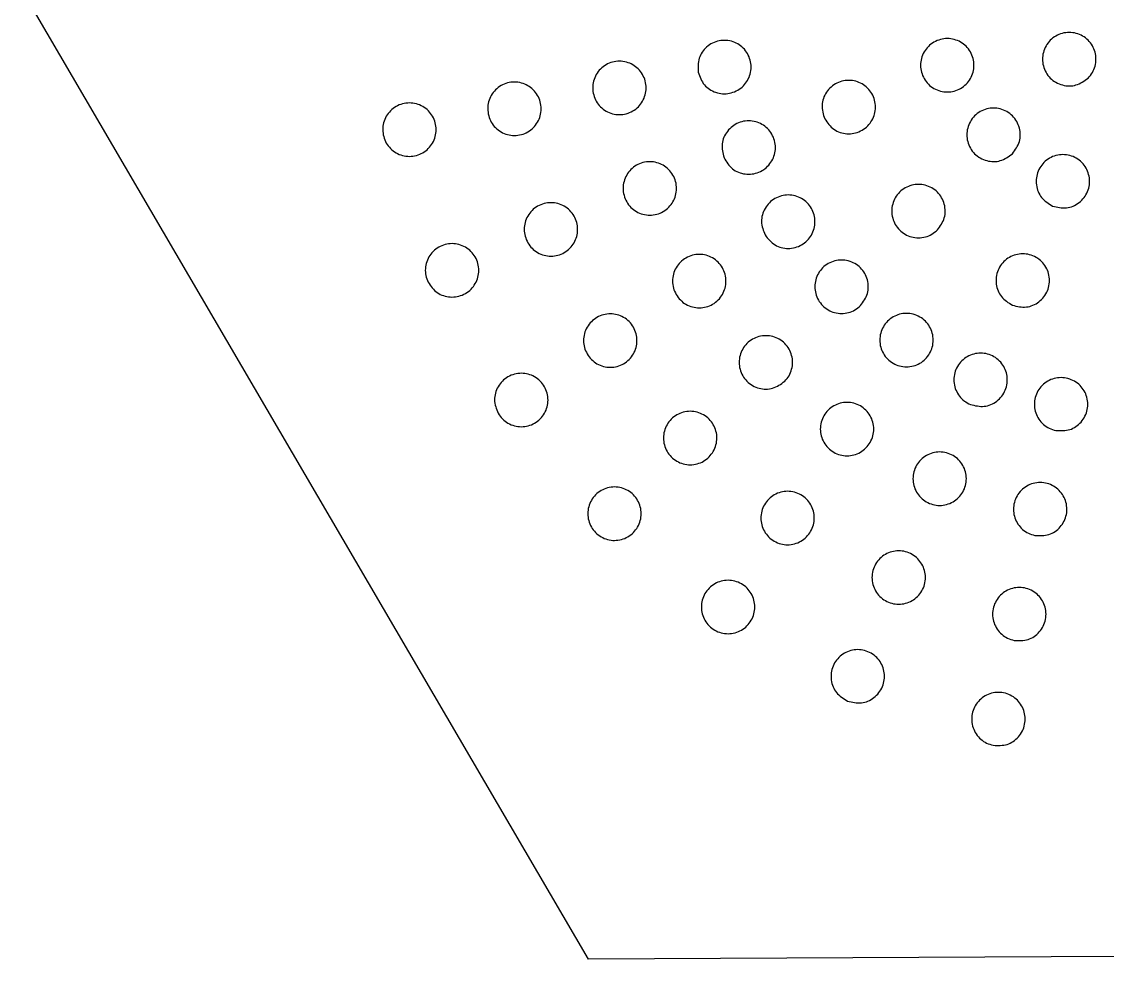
# Model space of a CAD drawing. Extents: x 3.8 to 51.7, y 2.8 to 44.4.
# Drawn here: x 3.78 to 26.94, y 2.79 to 22.8 of the extents above; entities that cross this region are included whole.
import ezdxf

# ---------------------------------------------------------------- set-up
doc = ezdxf.new("R2010")
doc.units = 0
doc.layers.add('Layer_1', color=7, linetype='CONTINUOUS')

msp = doc.modelspace()

# ---------------------------------------------------------------- linework, layer by layer
at = {"layer": 'Layer_1', "color": 1}
msp.add_lwpolyline([(39.628133, 44.428101), (51.718135, 23.730246), (39.838267, 2.911069), (15.868397, 2.789748), (3.778395, 23.487604), (15.658263, 44.30678), (39.628133, 44.428101)], close=True, dxfattribs=at)
at = {"layer": 'Layer_1', "color": 5}
for points in [[(18.210802, 21.722095), (18.210802, 21.722095)], [(22.998937, 21.652544), (22.998937, 21.652544)], [(26.530101, 21.598641), (26.530101, 21.598641)], [(15.971213, 21.276613), (15.971213, 21.276613)], [(13.731627, 20.831132), (13.731627, 20.831132)], [(20.896471, 20.761366), (20.896471, 20.761366)], [(11.492037, 20.385649), (11.492037, 20.385649)], [(24.915448, 19.983989), (24.915448, 19.983989)], [(18.762312, 19.897676), (18.762312, 19.897676)], [(16.652665, 19.023832), (16.652665, 19.023832)], [(25.773917, 18.867411), (25.773917, 18.867411)], [(23.314062, 18.35607), (23.314062, 18.35607)], [(14.543021, 18.149988), (14.543021, 18.149988)], [(19.659152, 18.215905), (19.659152, 18.215905)], [(12.433373, 17.276144), (12.433373, 17.276144)], [(17.760519, 16.947279), (17.760519, 16.947279)], [(21.672877, 16.741418), (21.672877, 16.741418)], [(24.917406, 16.750585), (24.917406, 16.750585)], [(15.86189, 15.678656), (15.86189, 15.678656)], [(23.129548, 15.688116), (23.129548, 15.688116)], [(20.058223, 15.126763), (20.058223, 15.126763)], [(24.019049, 14.630786), (24.019049, 14.630786)], [(13.963258, 14.41003), (13.963258, 14.41003)], [(25.842401, 14.075756), (25.842401, 14.075756)], [(21.860922, 13.789483), (21.860922, 13.789483)], [(18.443569, 13.51211), (18.443569, 13.51211)], [(23.145205, 12.521139), (23.145205, 12.521139)], [(16.828915, 11.897456), (16.828915, 11.897456)], [(20.592297, 11.890851), (20.592297, 11.890851)], [(25.396919, 11.836167), (25.396919, 11.836167)], [(22.271361, 10.411494), (22.271361, 10.411494)], [(19.323671, 9.992219), (19.323671, 9.992219)], [(24.951437, 9.59658), (24.951437, 9.59658)], [(21.397517, 8.301847), (21.397517, 8.301847)], [(24.505955, 7.35699), (24.505955, 7.35699)]]:
    msp.add_lwpolyline(points, close=True, dxfattribs=at)
for points, knots in [([(26.530101, 21.598641), (26.44798, 21.538674), (26.286173, 21.420517), (25.971626, 21.426858), (25.705209, 21.579038), (25.550902, 21.847674), (25.550723, 22.155608), (25.679698, 22.379194), (25.838845, 22.500821), (25.977884, 22.558501), (26.127089, 22.578173), (26.276302, 22.558482), (26.41532, 22.500897), (26.534755, 22.40932), (26.626343, 22.289874), (26.683896, 22.150887), (26.703707, 22.001562), (26.683586, 21.852773), (26.627572, 21.712187), (26.562681, 21.636594), (26.530101, 21.598641)], [0, 0, 0, 0, 0.298, 0.587161, 0.88516, 1.18316, 1.472321, 1.77032, 1.919517, 2.067479, 2.216676, 2.365873, 2.513835, 2.663032, 2.812229, 2.960191, 3.109387, 3.258584, 3.406546, 3.555743, 3.555743, 3.555743, 3.555743]), ([(18.210802, 21.722095), (18.206565, 21.823692), (18.198216, 22.023872), (18.378242, 22.281893), (18.652786, 22.418839), (18.961887, 22.397987), (19.217986, 22.226717), (19.355468, 21.949783), (19.334429, 21.641317), (19.163367, 21.38508), (18.885774, 21.247527), (18.579721, 21.268986), (18.31466, 21.438472), (18.245767, 21.62661), (18.210802, 21.722095)], [0, 0, 0, 0, 0.298, 0.587161, 0.88516, 1.18316, 1.472321, 1.77032, 2.06832, 2.357481, 2.655481, 2.95348, 3.242641, 3.540641, 3.540641, 3.540641, 3.540641]), ([(22.998937, 21.652544), (22.983361, 21.700076), (22.952338, 21.794747), (22.954386, 21.946068), (22.992743, 22.09123), (23.068165, 22.22161), (23.174622, 22.327977), (23.347909, 22.428465), (23.603811, 22.462097), (23.888298, 22.34393), (24.077206, 22.099177), (24.116694, 21.792533), (23.999088, 21.507813), (23.794356, 21.350645), (23.600769, 21.299168), (23.450279, 21.299104), (23.304755, 21.337966), (23.174988, 21.413488), (23.06654, 21.51904), (23.021534, 21.607919), (22.998937, 21.652544)], [0, 0, 0, 0, 0.149197, 0.297159, 0.446356, 0.595552, 0.743515, 0.892711, 1.190711, 1.479872, 1.777872, 2.075871, 2.365032, 2.663032, 2.812228, 2.960191, 3.109387, 3.258584, 3.406546, 3.555743, 3.555743, 3.555743, 3.555743]), ([(15.971213, 21.276613), (15.965209, 21.326271), (15.953252, 21.425175), (15.984782, 21.573188), (16.050721, 21.708078), (16.15013, 21.821239), (16.275292, 21.904794), (16.464854, 21.969544), (16.7224, 21.952606), (16.978368, 21.781209), (17.115897, 21.504305), (17.094803, 21.195848), (16.92391, 20.939544), (16.692451, 20.825336), (16.49254, 20.812615), (16.34493, 20.841912), (16.209783, 20.908417), (16.097243, 21.007805), (16.011471, 21.132486), (15.984669, 21.228438), (15.971213, 21.276613)], [0, 0, 0, 0, 0.149197, 0.297159, 0.446356, 0.595552, 0.743515, 0.892711, 1.190711, 1.479872, 1.777872, 2.075871, 2.365032, 2.663032, 2.812229, 2.960191, 3.109387, 3.258584, 3.406546, 3.555743, 3.555743, 3.555743, 3.555743]), ([(20.896471, 20.761366), (20.872495, 20.860184), (20.825253, 21.054889), (20.951482, 21.343073), (21.194034, 21.530949), (21.501264, 21.5708), (21.785855, 21.452784), (21.974723, 21.207992), (22.014267, 20.901349), (21.896481, 20.616662), (21.651057, 20.427597), (21.346699, 20.388935), (21.053665, 20.503454), (20.949392, 20.674537), (20.896471, 20.761366)], [0, 0, 0, 0, 0.298, 0.587161, 0.88516, 1.18316, 1.472321, 1.77032, 2.06832, 2.357481, 2.65548, 2.95348, 3.242641, 3.540641, 3.540641, 3.540641, 3.540641]), ([(13.731627, 20.831132), (13.725624, 20.880789), (13.713666, 20.979693), (13.745196, 21.127707), (13.811135, 21.262597), (13.910544, 21.375758), (14.035706, 21.459313), (14.225267, 21.524063), (14.482814, 21.507124), (14.738781, 21.335727), (14.876311, 21.058823), (14.855217, 20.750367), (14.684324, 20.494062), (14.452865, 20.379855), (14.252954, 20.367134), (14.105344, 20.396431), (13.970197, 20.462936), (13.857657, 20.562324), (13.771885, 20.687005), (13.745084, 20.782956), (13.731627, 20.831132)], [0, 0, 0, 0, 0.149197, 0.297159, 0.446356, 0.595552, 0.743514, 0.892711, 1.190711, 1.479872, 1.777871, 2.075871, 2.365032, 2.663031, 2.812228, 2.96019, 3.109387, 3.258584, 3.406546, 3.555742, 3.555742, 3.555742, 3.555742]), ([(11.492037, 20.385649), (11.486033, 20.435307), (11.474076, 20.534211), (11.505607, 20.682224), (11.571539, 20.817116), (11.670973, 20.930268), (11.796043, 21.013857), (11.938556, 21.062289), (12.08874, 21.072078), (12.236321, 21.042723), (12.37133, 20.976204), (12.48445, 20.876928), (12.568048, 20.751816), (12.616478, 20.609315), (12.626267, 20.459127), (12.596912, 20.311547), (12.530393, 20.176538), (12.431117, 20.063418), (12.306004, 19.97982), (12.163506, 19.931391), (12.013307, 19.921599), (11.865769, 19.950963), (11.730603, 20.01745), (11.618068, 20.116843), (11.532295, 20.241523), (11.505493, 20.337474), (11.492037, 20.385649)], [0, 0, 0, 0, 0.149197, 0.297159, 0.446355, 0.595552, 0.743514, 0.892711, 1.041907, 1.189869, 1.339066, 1.488263, 1.636225, 1.785421, 1.934618, 2.08258, 2.231777, 2.380974, 2.528936, 2.678132, 2.827329, 2.975291, 3.124488, 3.273684, 3.421646, 3.570843, 3.570843, 3.570843, 3.570843]), ([(24.915448, 19.983989), (24.833328, 19.924021), (24.671522, 19.805865), (24.356969, 19.812203), (24.090574, 19.964395), (23.936184, 20.232988), (23.936308, 20.541079), (24.090189, 20.809247), (24.358358, 20.963128), (24.666449, 20.963253), (24.935042, 20.808863), (25.087234, 20.542468), (25.093572, 20.227915), (24.975416, 20.066109), (24.915448, 19.983989)], [0, 0, 0, 0, 0.298, 0.587161, 0.88516, 1.18316, 1.472321, 1.77032, 2.06832, 2.357481, 2.655481, 2.95348, 3.242641, 3.540641, 3.540641, 3.540641, 3.540641]), ([(18.762312, 19.897676), (18.738336, 19.996494), (18.691094, 20.1912), (18.817323, 20.479383), (19.059875, 20.667259), (19.367105, 20.70711), (19.651696, 20.589094), (19.840564, 20.344303), (19.880108, 20.037659), (19.762321, 19.752973), (19.516898, 19.563908), (19.21254, 19.525246), (18.919506, 19.639765), (18.815233, 19.810847), (18.762312, 19.897676)], [0, 0, 0, 0, 0.298, 0.587161, 0.88516, 1.18316, 1.472321, 1.77032, 2.06832, 2.357481, 2.65548, 2.95348, 3.242641, 3.540641, 3.540641, 3.540641, 3.540641]), ([(25.773917, 18.867411), (25.687101, 18.920346), (25.516045, 19.024647), (25.401333, 19.317476), (25.434118, 19.571332), (25.534713, 19.744878), (25.641073, 19.851321), (25.771403, 19.926604), (25.916776, 19.96553), (26.067305, 19.965449), (26.260882, 19.913983), (26.465602, 19.756773), (26.583278, 19.472211), (26.54352, 19.164973), (26.355619, 18.922423), (26.067442, 18.796193), (25.872735, 18.843435), (25.773917, 18.867411)], [0, 0, 0, 0, 0.298, 0.587161, 0.885161, 1.034357, 1.182319, 1.331516, 1.480713, 1.628675, 1.777871, 2.075871, 2.365032, 2.663032, 2.961031, 3.250192, 3.548192, 3.548192, 3.548192, 3.548192]), ([(16.652665, 19.023832), (16.637089, 19.071364), (16.606066, 19.166035), (16.608114, 19.317356), (16.646471, 19.462517), (16.721893, 19.592898), (16.82835, 19.699265), (17.001636, 19.799753), (17.257539, 19.833385), (17.542026, 19.715218), (17.730934, 19.470465), (17.770422, 19.163821), (17.652816, 18.879101), (17.448084, 18.721933), (17.254497, 18.670456), (17.104007, 18.670392), (16.958483, 18.709254), (16.828715, 18.784776), (16.720268, 18.890328), (16.675262, 18.979207), (16.652665, 19.023832)], [0, 0, 0, 0, 0.149197, 0.297159, 0.446356, 0.595552, 0.743515, 0.892711, 1.190711, 1.479872, 1.777872, 2.075871, 2.365032, 2.663032, 2.812228, 2.960191, 3.109387, 3.258584, 3.406546, 3.555743, 3.555743, 3.555743, 3.555743]), ([(23.314062, 18.35607), (23.276109, 18.32349), (23.200516, 18.258599), (23.05993, 18.202584), (22.911141, 18.182463), (22.761817, 18.202275), (22.622829, 18.259828), (22.503384, 18.351415), (22.411807, 18.470851), (22.354221, 18.609868), (22.33453, 18.759081), (22.354203, 18.908287), (22.411882, 19.047326), (22.53351, 19.206472), (22.757096, 19.335448), (23.06503, 19.335269), (23.333665, 19.180962), (23.485846, 18.914544), (23.492186, 18.599998), (23.37403, 18.438191), (23.314062, 18.35607)], [0, 0, 0, 0, 0.149197, 0.297159, 0.446356, 0.595552, 0.743515, 0.892711, 1.041908, 1.18987, 1.339067, 1.488264, 1.636226, 1.785423, 2.083422, 2.372583, 2.670583, 2.968583, 3.257744, 3.555743, 3.555743, 3.555743, 3.555743]), ([(19.659152, 18.215905), (19.616376, 18.308151), (19.532094, 18.489907), (19.599402, 18.797116), (19.767697, 18.989975), (19.947755, 19.078387), (20.095327, 19.107799), (20.245517, 19.097994), (20.388018, 19.049568), (20.51313, 18.96597), (20.612407, 18.852849), (20.678925, 18.717841), (20.708282, 18.57026), (20.698488, 18.420075), (20.650072, 18.277565), (20.566425, 18.152482), (20.415838, 18.019963), (20.173256, 17.938284), (19.863674, 17.993663), (19.728007, 18.141084), (19.659152, 18.215905)], [0, 0, 0, 0, 0.298, 0.587161, 0.88516, 1.034357, 1.182319, 1.331516, 1.480712, 1.628675, 1.777871, 1.927068, 2.07503, 2.224227, 2.373424, 2.521386, 2.670583, 2.968582, 3.257743, 3.555743, 3.555743, 3.555743, 3.555743]), ([(14.543021, 18.149988), (14.527445, 18.197521), (14.496422, 18.292192), (14.49847, 18.443512), (14.536827, 18.588674), (14.612248, 18.719055), (14.718706, 18.825422), (14.891992, 18.92591), (15.147895, 18.959541), (15.432382, 18.841375), (15.62129, 18.596622), (15.660778, 18.289977), (15.543172, 18.005258), (15.33844, 17.848089), (15.144853, 17.796612), (14.994363, 17.796549), (14.848839, 17.835411), (14.719071, 17.910933), (14.610624, 18.016485), (14.565618, 18.105364), (14.543021, 18.149988)], [0, 0, 0, 0, 0.149197, 0.297159, 0.446356, 0.595552, 0.743515, 0.892711, 1.190711, 1.479872, 1.777872, 2.075871, 2.365032, 2.663032, 2.812228, 2.960191, 3.109387, 3.258584, 3.406546, 3.555743, 3.555743, 3.555743, 3.555743]), ([(12.433373, 17.276144), (12.417797, 17.323676), (12.386774, 17.418347), (12.388824, 17.569667), (12.427173, 17.71483), (12.502621, 17.845207), (12.608981, 17.95159), (12.739307, 18.026894), (12.884696, 18.065794), (13.035168, 18.065796), (13.180558, 18.026887), (13.310878, 17.951614), (13.41726, 17.845117), (13.517748, 17.671845), (13.551343, 17.415922), (13.433336, 17.131497), (13.187973, 16.94236), (12.883598, 16.903717), (12.590568, 17.018231), (12.486295, 17.189315), (12.433373, 17.276144)], [0, 0, 0, 0, 0.149197, 0.297159, 0.446355, 0.595552, 0.743514, 0.892711, 1.041907, 1.189869, 1.339066, 1.488263, 1.636225, 1.785421, 2.083421, 2.372582, 2.670582, 2.968582, 3.257743, 3.555743, 3.555743, 3.555743, 3.555743]), ([(17.760519, 16.947279), (17.73597, 16.990859), (17.687073, 17.077659), (17.659561, 17.226472), (17.668861, 17.376327), (17.717397, 17.518917), (17.801058, 17.644009), (17.951411, 17.776372), (18.195835, 17.859282), (18.497909, 17.798886), (18.730936, 17.595691), (18.829489, 17.302642), (18.769688, 17.00045), (18.599552, 16.80636), (18.419727, 16.718105), (18.272142, 16.688683), (18.121832, 16.698408), (17.979824, 16.747163), (17.852868, 16.82953), (17.791388, 16.907921), (17.760519, 16.947279)], [0, 0, 0, 0, 0.149197, 0.297159, 0.446356, 0.595552, 0.743515, 0.892711, 1.190711, 1.479872, 1.777871, 2.075871, 2.365032, 2.663032, 2.812228, 2.96019, 3.109387, 3.258584, 3.406546, 3.555743, 3.555743, 3.555743, 3.555743]), ([(24.917406, 16.750585), (24.830577, 16.803507), (24.659494, 16.90778), (24.54498, 17.20081), (24.583623, 17.505185), (24.772759, 17.750548), (25.057184, 17.868555), (25.313108, 17.834959), (25.486379, 17.734472), (25.592877, 17.62809), (25.668146, 17.49777), (25.70707, 17.35238), (25.707011, 17.201906), (25.655428, 17.008059), (25.499106, 16.805373), (25.210932, 16.679424), (25.016225, 16.726628), (24.917406, 16.750585)], [0, 0, 0, 0, 0.298, 0.587161, 0.88516, 1.18316, 1.472321, 1.770321, 1.919518, 2.06748, 2.216676, 2.365873, 2.513835, 2.663032, 2.961031, 3.250192, 3.548192, 3.548192, 3.548192, 3.548192]), ([(21.672877, 16.741418), (21.634924, 16.708837), (21.559332, 16.643947), (21.418745, 16.587932), (21.269956, 16.567811), (21.120632, 16.587623), (20.981644, 16.645176), (20.862199, 16.736763), (20.770622, 16.856199), (20.713036, 16.995216), (20.693345, 17.144429), (20.713018, 17.293635), (20.770697, 17.432674), (20.892325, 17.59182), (21.115911, 17.720796), (21.423845, 17.720617), (21.69248, 17.56631), (21.844661, 17.299892), (21.851001, 16.985345), (21.732845, 16.823539), (21.672877, 16.741418)], [0, 0, 0, 0, 0.149197, 0.297159, 0.446356, 0.595552, 0.743515, 0.892711, 1.041908, 1.18987, 1.339067, 1.488264, 1.636226, 1.785423, 2.083422, 2.372583, 2.670583, 2.968583, 3.257744, 3.555743, 3.555743, 3.555743, 3.555743]), ([(15.86189, 15.678656), (15.837341, 15.722236), (15.788444, 15.809036), (15.760932, 15.957848), (15.770232, 16.107704), (15.818768, 16.250293), (15.902428, 16.375385), (16.052781, 16.507749), (16.297205, 16.590658), (16.599279, 16.530263), (16.832306, 16.327067), (16.930859, 16.034018), (16.871059, 15.731826), (16.700923, 15.537736), (16.521098, 15.449481), (16.373512, 15.42006), (16.223203, 15.429785), (16.081195, 15.47854), (15.954239, 15.560906), (15.892758, 15.639297), (15.86189, 15.678656)], [0, 0, 0, 0, 0.149197, 0.297159, 0.446355, 0.595552, 0.743514, 0.892711, 1.19071, 1.479871, 1.777871, 2.075871, 2.365032, 2.663031, 2.812228, 2.96019, 3.109387, 3.258583, 3.406545, 3.555742, 3.555742, 3.555742, 3.555742]), ([(23.129548, 15.688116), (23.09868, 15.648758), (23.037199, 15.570366), (22.910242, 15.488001), (22.768238, 15.439239), (22.617917, 15.429539), (22.470372, 15.458871), (22.335354, 15.525396), (22.222236, 15.624671), (22.138636, 15.749783), (22.090213, 15.892287), (22.080399, 16.042464), (22.109846, 16.190083), (22.198086, 16.369905), (22.392231, 16.53998), (22.694213, 16.600047), (22.938659, 16.517218), (23.089009, 16.384844), (23.17267, 16.259754), (23.221206, 16.117164), (23.230506, 15.967309), (23.202994, 15.818496), (23.154098, 15.731696), (23.129548, 15.688116)], [0, 0, 0, 0, 0.149197, 0.297159, 0.446356, 0.595553, 0.743515, 0.892712, 1.041909, 1.189871, 1.339068, 1.488264, 1.636226, 1.785423, 2.083422, 2.372583, 2.670583, 2.819779, 2.967742, 3.116938, 3.266135, 3.414097, 3.563294, 3.563294, 3.563294, 3.563294]), ([(20.058223, 15.126763), (19.976101, 15.066795), (19.814295, 14.948639), (19.499748, 14.95498), (19.233331, 15.10716), (19.079024, 15.375796), (19.078845, 15.68373), (19.20782, 15.907316), (19.366966, 16.028943), (19.506005, 16.086623), (19.655211, 16.106295), (19.804424, 16.086604), (19.943442, 16.029019), (20.062877, 15.937442), (20.154465, 15.817996), (20.212017, 15.679009), (20.231829, 15.529684), (20.211708, 15.380895), (20.155694, 15.240309), (20.090803, 15.164716), (20.058223, 15.126763)], [0, 0, 0, 0, 0.298, 0.587161, 0.88516, 1.18316, 1.472321, 1.77032, 1.919517, 2.067479, 2.216676, 2.365873, 2.513835, 2.663032, 2.812229, 2.960191, 3.109387, 3.258584, 3.406546, 3.555743, 3.555743, 3.555743, 3.555743]), ([(24.019049, 14.630786), (23.974425, 14.653383), (23.885546, 14.698389), (23.779996, 14.806838), (23.704467, 14.9366), (23.665627, 15.08214), (23.66561, 15.232572), (23.704516, 15.377974), (23.779815, 15.508286), (23.886214, 15.614688), (24.016533, 15.689982), (24.161909, 15.728905), (24.312437, 15.728824), (24.506014, 15.677358), (24.710735, 15.520148), (24.828411, 15.235586), (24.788652, 14.928348), (24.600752, 14.685798), (24.312574, 14.559568), (24.117868, 14.60681), (24.019049, 14.630786)], [0, 0, 0, 0, 0.149197, 0.297159, 0.446355, 0.595552, 0.743514, 0.892711, 1.041907, 1.189869, 1.339066, 1.488263, 1.636225, 1.785421, 2.083421, 2.372582, 2.670582, 2.968582, 3.257743, 3.555742, 3.555742, 3.555742, 3.555742]), ([(13.963258, 14.41003), (13.920463, 14.502272), (13.836144, 14.68402), (13.903726, 14.991292), (14.104965, 15.222877), (14.398518, 15.321901), (14.700661, 15.261673), (14.93367, 15.058432), (15.032228, 14.765395), (14.972425, 14.463199), (14.80229, 14.26911), (14.622465, 14.180855), (14.474879, 14.151434), (14.32457, 14.161159), (14.182562, 14.209914), (14.055606, 14.292281), (13.994126, 14.370672), (13.963258, 14.41003)], [0, 0, 0, 0, 0.298, 0.587161, 0.885161, 1.18316, 1.472321, 1.770321, 2.068321, 2.357482, 2.655481, 2.804678, 2.95264, 3.101837, 3.251033, 3.398995, 3.548192, 3.548192, 3.548192, 3.548192]), ([(25.842401, 14.075756), (25.794226, 14.089213), (25.698274, 14.116014), (25.573594, 14.201787), (25.474202, 14.314322), (25.407714, 14.449488), (25.37835, 14.597026), (25.388142, 14.747225), (25.436572, 14.889723), (25.520168, 15.014838), (25.633294, 15.114109), (25.768284, 15.180646), (25.915935, 15.209933), (26.115833, 15.197221), (26.34729, 15.082971), (26.51822, 14.826833), (26.539164, 14.517743), (26.402194, 14.243196), (26.14418, 14.063171), (25.943999, 14.071519), (25.842401, 14.075756)], [0, 0, 0, 0, 0.149197, 0.297159, 0.446356, 0.595552, 0.743515, 0.892711, 1.041908, 1.18987, 1.339067, 1.488264, 1.636226, 1.785423, 2.083422, 2.372583, 2.670583, 2.968583, 3.257744, 3.555743, 3.555743, 3.555743, 3.555743]), ([(21.860922, 13.789483), (21.830054, 13.750125), (21.768573, 13.671734), (21.641617, 13.589367), (21.499609, 13.540612), (21.349299, 13.530887), (21.201714, 13.560309), (21.021889, 13.648564), (20.851753, 13.842653), (20.791953, 14.144846), (20.890505, 14.437895), (21.123533, 14.64109), (21.425607, 14.701486), (21.67003, 14.618576), (21.820383, 14.486213), (21.904044, 14.361121), (21.952581, 14.218531), (21.96188, 14.068676), (21.934368, 13.919863), (21.885471, 13.833063), (21.860922, 13.789483)], [0, 0, 0, 0, 0.149197, 0.297159, 0.446356, 0.595552, 0.743515, 0.892711, 1.190711, 1.479872, 1.777872, 2.075871, 2.365032, 2.663032, 2.812228, 2.960191, 3.109387, 3.258584, 3.406546, 3.555743, 3.555743, 3.555743, 3.555743]), ([(18.443569, 13.51211), (18.405616, 13.479529), (18.330023, 13.414639), (18.189437, 13.358625), (18.040648, 13.338503), (17.891324, 13.358315), (17.752337, 13.415868), (17.632891, 13.507455), (17.541314, 13.626891), (17.48373, 13.765909), (17.464032, 13.91512), (17.48373, 14.064331), (17.541313, 14.203349), (17.632893, 14.322786), (17.75233, 14.414366), (17.891347, 14.471948), (18.040559, 14.491647), (18.18977, 14.471949), (18.328788, 14.414365), (18.448223, 14.322788), (18.539811, 14.203342), (18.597364, 14.064355), (18.617176, 13.91503), (18.597054, 13.766242), (18.54104, 13.625655), (18.476149, 13.550063), (18.443569, 13.51211)], [0, 0, 0, 0, 0.149197, 0.297159, 0.446355, 0.595552, 0.743514, 0.892711, 1.041907, 1.189869, 1.339066, 1.488263, 1.636225, 1.785421, 1.934618, 2.08258, 2.231777, 2.380974, 2.528936, 2.678132, 2.827329, 2.975291, 3.124488, 3.273684, 3.421646, 3.570843, 3.570843, 3.570843, 3.570843]), ([(23.145205, 12.521139), (23.100581, 12.543735), (23.011701, 12.588741), (22.90615, 12.697189), (22.830627, 12.826956), (22.791765, 12.972481), (22.791829, 13.12297), (22.843306, 13.316558), (23.000474, 13.52129), (23.285194, 13.638896), (23.591838, 13.599408), (23.836591, 13.4105), (23.954758, 13.126012), (23.921126, 12.87011), (23.820638, 12.696823), (23.714271, 12.590366), (23.583891, 12.514944), (23.438729, 12.476588), (23.287408, 12.47454), (23.192737, 12.505563), (23.145205, 12.521139)], [0, 0, 0, 0, 0.149197, 0.297159, 0.446356, 0.595552, 0.743515, 0.892711, 1.190711, 1.479872, 1.777872, 2.075871, 2.365033, 2.663032, 2.812229, 2.960191, 3.109388, 3.258585, 3.406547, 3.555743, 3.555743, 3.555743, 3.555743]), ([(16.828915, 11.897456), (16.790962, 11.864875), (16.715369, 11.799985), (16.574783, 11.743971), (16.425995, 11.723849), (16.27667, 11.743661), (16.137683, 11.801214), (16.018237, 11.892802), (15.92666, 12.012237), (15.869076, 12.151255), (15.849378, 12.300466), (15.869077, 12.449677), (15.926659, 12.588695), (16.018239, 12.708132), (16.137676, 12.799712), (16.276694, 12.857294), (16.425905, 12.876993), (16.575116, 12.857295), (16.714134, 12.799711), (16.833569, 12.708134), (16.925157, 12.588688), (16.98271, 12.449701), (17.002522, 12.300376), (16.9824, 12.151588), (16.926386, 12.011002), (16.861495, 11.935409), (16.828915, 11.897456)], [0, 0, 0, 0, 0.149197, 0.297159, 0.446355, 0.595552, 0.743514, 0.892711, 1.041907, 1.189869, 1.339066, 1.488263, 1.636225, 1.785421, 1.934618, 2.08258, 2.231777, 2.380974, 2.528936, 2.678132, 2.827329, 2.975291, 3.124488, 3.273684, 3.421646, 3.570843, 3.570843, 3.570843, 3.570843]), ([(20.592297, 11.890851), (20.561429, 11.851493), (20.499948, 11.773102), (20.372992, 11.690735), (20.230984, 11.64198), (20.080674, 11.632256), (19.933089, 11.661677), (19.753264, 11.749932), (19.583128, 11.944022), (19.523327, 12.246214), (19.62188, 12.539263), (19.854908, 12.742459), (20.156982, 12.802854), (20.401405, 12.719944), (20.551758, 12.587581), (20.635419, 12.462489), (20.683955, 12.3199), (20.693255, 12.170044), (20.665743, 12.021231), (20.616846, 11.934432), (20.592297, 11.890851)], [0, 0, 0, 0, 0.149197, 0.297159, 0.446356, 0.595552, 0.743515, 0.892711, 1.190711, 1.479872, 1.777872, 2.075871, 2.365032, 2.663032, 2.812228, 2.960191, 3.109387, 3.258584, 3.406546, 3.555743, 3.555743, 3.555743, 3.555743]), ([(25.396919, 11.836167), (25.348744, 11.849623), (25.252792, 11.876425), (25.128112, 11.962198), (25.02872, 12.074733), (24.962232, 12.209899), (24.932868, 12.357437), (24.94266, 12.507636), (24.99109, 12.650134), (25.074686, 12.775248), (25.187812, 12.87452), (25.322801, 12.941057), (25.470453, 12.970344), (25.670351, 12.957631), (25.901808, 12.843381), (26.072738, 12.587244), (26.093682, 12.278154), (25.956712, 12.003606), (25.698698, 11.823581), (25.498517, 11.83193), (25.396919, 11.836167)], [0, 0, 0, 0, 0.149197, 0.297159, 0.446356, 0.595552, 0.743515, 0.892711, 1.041908, 1.18987, 1.339067, 1.488264, 1.636226, 1.785423, 2.083422, 2.372583, 2.670583, 2.968583, 3.257744, 3.555743, 3.555743, 3.555743, 3.555743]), ([(22.271361, 10.411494), (22.226737, 10.43409), (22.137858, 10.479096), (22.032306, 10.587544), (21.956783, 10.717311), (21.917922, 10.862836), (21.917985, 11.013325), (21.969462, 11.206913), (22.126631, 11.411644), (22.41135, 11.529251), (22.717995, 11.489763), (22.962748, 11.300854), (23.080914, 11.016367), (23.047282, 10.760465), (22.946795, 10.587178), (22.840428, 10.480721), (22.710047, 10.405299), (22.564885, 10.366943), (22.413564, 10.364895), (22.318893, 10.395918), (22.271361, 10.411494)], [0, 0, 0, 0, 0.149197, 0.297159, 0.446356, 0.595552, 0.743515, 0.892711, 1.190711, 1.479872, 1.777872, 2.075871, 2.365032, 2.663032, 2.812228, 2.960191, 3.109387, 3.258584, 3.406546, 3.555743, 3.555743, 3.555743, 3.555743]), ([(19.323671, 9.992219), (19.292803, 9.952861), (19.231322, 9.87447), (19.104366, 9.792103), (18.962359, 9.743348), (18.812049, 9.733623), (18.664463, 9.763045), (18.484638, 9.8513), (18.314503, 10.04539), (18.254702, 10.347582), (18.353255, 10.640631), (18.586282, 10.843826), (18.888356, 10.904222), (19.13278, 10.821312), (19.283133, 10.688949), (19.366793, 10.563857), (19.41533, 10.421267), (19.42463, 10.271412), (19.397117, 10.122599), (19.348221, 10.035799), (19.323671, 9.992219)], [0, 0, 0, 0, 0.149197, 0.297159, 0.446356, 0.595552, 0.743515, 0.892711, 1.190711, 1.479872, 1.777871, 2.075871, 2.365032, 2.663032, 2.812228, 2.96019, 3.109387, 3.258584, 3.406546, 3.555743, 3.555743, 3.555743, 3.555743]), ([(24.951437, 9.59658), (24.903262, 9.610036), (24.807311, 9.636837), (24.682631, 9.722611), (24.583238, 9.835145), (24.51675, 9.970311), (24.487387, 10.11785), (24.497178, 10.268048), (24.545608, 10.410546), (24.629204, 10.535661), (24.74233, 10.634932), (24.87732, 10.701469), (25.024971, 10.730756), (25.22487, 10.718044), (25.456326, 10.603794), (25.627256, 10.347656), (25.648201, 10.038566), (25.51123, 9.764019), (25.253216, 9.583994), (25.053035, 9.592342), (24.951437, 9.59658)], [0, 0, 0, 0, 0.149197, 0.297159, 0.446356, 0.595552, 0.743515, 0.892711, 1.041908, 1.18987, 1.339067, 1.488264, 1.636226, 1.785423, 2.083422, 2.372583, 2.670583, 2.968582, 3.257743, 3.555743, 3.555743, 3.555743, 3.555743]), ([(21.397517, 8.301847), (21.310688, 8.354768), (21.139605, 8.45904), (21.025086, 8.752074), (21.063748, 9.056433), (21.252813, 9.301856), (21.5375, 9.419642), (21.844143, 9.380098), (22.088935, 9.191231), (22.206951, 8.906639), (22.1671, 8.59941), (21.979224, 8.356858), (21.69104, 8.230629), (21.496335, 8.27787), (21.397517, 8.301847)], [0, 0, 0, 0, 0.298, 0.587161, 0.88516, 1.18316, 1.472321, 1.77032, 2.06832, 2.357481, 2.65548, 2.95348, 3.242641, 3.54064, 3.54064, 3.54064, 3.54064]), ([(24.505955, 7.35699), (24.45778, 7.370446), (24.361828, 7.397247), (24.237149, 7.483021), (24.137756, 7.595555), (24.071268, 7.730721), (24.041904, 7.878259), (24.051696, 8.028458), (24.100126, 8.170956), (24.183722, 8.296071), (24.296848, 8.395342), (24.431838, 8.461879), (24.579489, 8.491166), (24.779387, 8.478454), (25.010844, 8.364204), (25.181774, 8.108066), (25.202719, 7.798976), (25.065748, 7.524429), (24.807734, 7.344404), (24.607553, 7.352752), (24.505955, 7.35699)], [0, 0, 0, 0, 0.149197, 0.297159, 0.446356, 0.595552, 0.743515, 0.892711, 1.041908, 1.18987, 1.339067, 1.488264, 1.636226, 1.785423, 2.083422, 2.372583, 2.670583, 2.968583, 3.257744, 3.555743, 3.555743, 3.555743, 3.555743])]:
    msp.add_open_spline(points, degree=3, knots=knots, dxfattribs=at)

doc.saveas('drawing.dxf')
